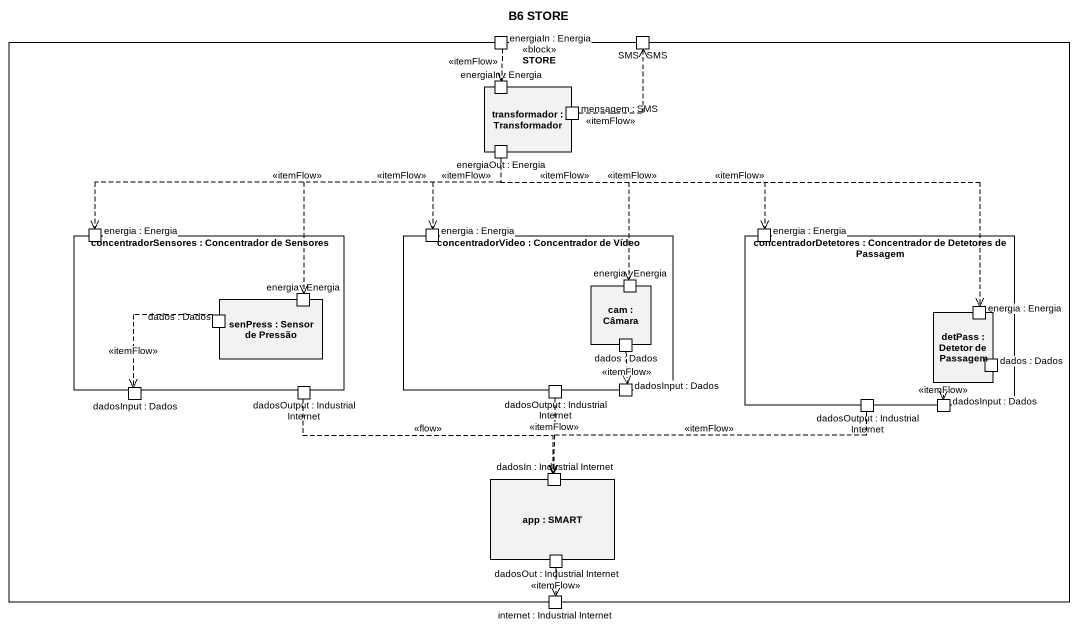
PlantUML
@startuml
title B6 STORE
rectangle STORE <<block>> {
  port "energiaIn : Energia" as energiaIn
  port "SMS : SMS" as SMS
  rectangle "transformador : Transformador" as transformador {
    port "energiaIn : Energia" as energiaIn_2
    port "mensagem : SMS" as mensagem
    port "energiaOut : Energia" as energiaOut
  }
  rectangle "concentradorSensores : Concentrador de Sensores" as concentradorSensores {
    port "energia : Energia" as energia
    rectangle "senPress : Sensor de Pressão" as senPress {
      port "dados : Dados" as dados
      port "energia : Energia" as energia_4
    }
    port "dadosInput : Dados" as dadosInput
    port "dadosOutput : Industrial Internet" as dadosOutput
  }
  rectangle "concentradorVideo : Concentrador de Vídeo" as concentradorVideo {
    port "energia : Energia" as energia_2
    rectangle "cam : Câmara" as cam {
      port "energia : Energia" as energia_5
      port "dados : Dados" as dados_2
    }
    port "dadosOutput : Industrial Internet" as dadosOutput_2
    port "dadosInput : Dados" as dadosInput_2
  }
  rectangle "concentradorDetetores : Concentrador de Detetores de Passagem" as concentradorDetetores {
    port "energia : Energia" as energia_3
    rectangle "detPass : Detetor de Passagem" as detPass {
      port "energia : Energia" as energia_6
      port "dados : Dados" as dados_3
    }
    port "dadosOutput : Industrial Internet" as dadosOutput_3
    port "dadosInput : Dados" as dadosInput_3
  }
  rectangle "app : SMART" as app {
    port "dadosIn : Industrial Internet" as dadosIn
    port "dadosOut : Industrial Internet" as dadosOut
  }
  port "internet : Industrial Internet" as internet
}
energiaIn ..> energiaIn_2 : <<itemFlow>>
mensagem .up.> SMS : <<itemFlow>>
energiaOut .left.> energia : <<itemFlow>>
energiaOut ..> energia_2 : <<itemFlow>>
energiaOut .right.> energia_3 : <<itemFlow>>
energiaOut ..> energia_4 : <<itemFlow>>
energiaOut ..> energia_5 : <<itemFlow>>
energiaOut .right.> energia_6 : <<itemFlow>>
dados ..> dadosInput : <<itemFlow>>
dados_2 ..> dadosInput_2 : <<itemFlow>>
dadosOutput .right.> dadosIn : <<flow>>
dadosOutput_2 ..> dadosIn : <<itemFlow>>
dados_3 ..> dadosInput_3 : <<itemFlow>>
dadosOutput_3 .left.> dadosIn : <<itemFlow>>
dadosOut ..> internet : <<itemFlow>>
@enduml
